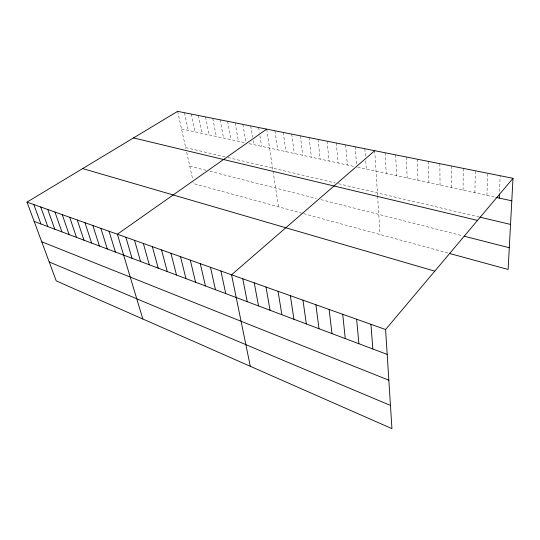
<?xml version="1.0" encoding="UTF-8"?>
<svg xmlns="http://www.w3.org/2000/svg" width="540" height="540" viewBox="0 0 540 540"><rect width="100%" height="100%" fill="white"/><g stroke="black" fill="none" stroke-linecap="round" stroke-linejoin="round"><path stroke-width="0.41" stroke-dasharray="2.7 2.03" d="M451.44 187.67L451.454 166.016M463.043 190.201L463.28 168.379M474.876 192.773L475.342 170.782M486.938 195.399L487.64 173.239M499.527 191.464L500.189 175.743M181.521 128.918L246.038 142.965M249.129 143.633L355.212 166.725M357.575 167.238L495.139 197.188M185.645 147.535L224.802 156.803M228.008 157.559L335.3 182.952M338.546 183.722L479.115 216.979M189.763 166.131L206.084 170.296M209.857 171.261L316.231 198.43M320.868 199.618L462.55 235.798M302.117 213.239L193.644 183.634L193.32 182.189M303.737 213.685L448.328 253.138M177.633 111.348L185.996 149.101M186.685 152.233L192.685 179.3M184.451 112.712L188.278 130.39M191.376 114.095L195.129 131.882M198.403 115.493L202.082 133.394M205.538 116.917L209.135 134.926M212.78 118.368L216.297 136.485M220.131 119.833L223.56 138.071M227.597 121.325L230.945 139.678M235.177 122.837L238.43 141.305M242.872 124.376L245.903 142.155M250.695 125.935L252.565 137.322M253.098 140.576L253.766 144.646M258.64 127.521L259.416 132.435M259.929 135.709L261.61 146.353M266.713 129.134L272.95 170.357M273.065 171.106L278.471 206.786M274.914 130.768L277.675 149.85M283.25 132.435L285.903 151.639M291.722 134.123L294.26 153.461M300.334 135.844L302.758 155.311M309.089 137.592L311.391 157.187M317.993 139.367L320.166 159.097M327.051 141.176L329.09 161.042M336.258 143.019L338.162 163.013M345.627 144.889L347.389 165.024M355.158 146.792L356.582 164.633M364.858 148.73L365.445 156.897M365.742 160.981L366.323 169.148M374.733 150.701L377.568 195.332M377.622 196.142L380.059 234.509M385.088 152.766L386.228 173.475M395.631 154.872L396.596 175.736M406.377 157.019L407.16 178.038M417.326 159.199L417.92 180.38M428.483 161.426L428.888 182.763M439.857 163.701L440.053 185.193"/><path stroke-width="0.81" d="M499.244 198.079L499.419 193.941M513 178.301L385.594 329.522L391.945 428.652L56.227 280.881L27 202.115L177.633 111.348L513 178.301L508.12 269.46L449.861 253.557M374.733 150.701L231.552 274.793L250.304 366.309M266.713 129.134L117.369 234.225L142.83 318.998M495.963 197.363L511.799 200.812M479.905 217.168L510.53 224.417M133.515 137.93L477.529 220.401M464.177 236.216L509.281 247.739M82.64 168.588L434.781 271.141M27 202.115L385.594 329.522M34.162 221.42L387.187 354.395M41.708 241.765L388.84 380.194M49.208 261.968L390.454 405.412M33.804 204.532L40.912 223.965M40.73 206.996L47.783 226.55M47.777 209.5L54.77 229.183M54.952 212.051L61.884 231.863M62.262 214.643L69.12 234.59M69.701 217.289L76.491 237.364M77.281 219.982L83.99 240.192M84.996 222.723L91.631 243.068M92.86 225.518L99.414 245.997M100.872 228.366L107.339 248.987M109.046 231.269L115.418 252.025M125.861 237.242L132.037 258.289M134.521 240.314L140.589 261.509M143.35 243.452L149.31 264.796M152.354 246.652L158.2 268.144M161.548 249.919L167.265 271.559M170.93 253.253L176.519 275.042M180.509 256.655L185.963 278.6M190.289 260.132L195.595 282.231M200.273 263.675L205.429 285.93M210.472 267.3L215.474 289.717M220.901 271.006L225.734 293.578M242.771 278.775L247.239 301.685M254.252 282.859L258.525 305.93M266.004 287.03L270.061 310.277M278.033 291.303L281.873 314.726M290.344 295.677L293.956 319.275M302.96 300.159L306.329 323.939M315.887 304.756L318.992 328.712M329.137 309.461L331.972 333.599M342.718 314.287L345.263 338.607M356.643 319.235L358.891 343.737M370.933 324.31L372.857 348.995"/></g></svg>
